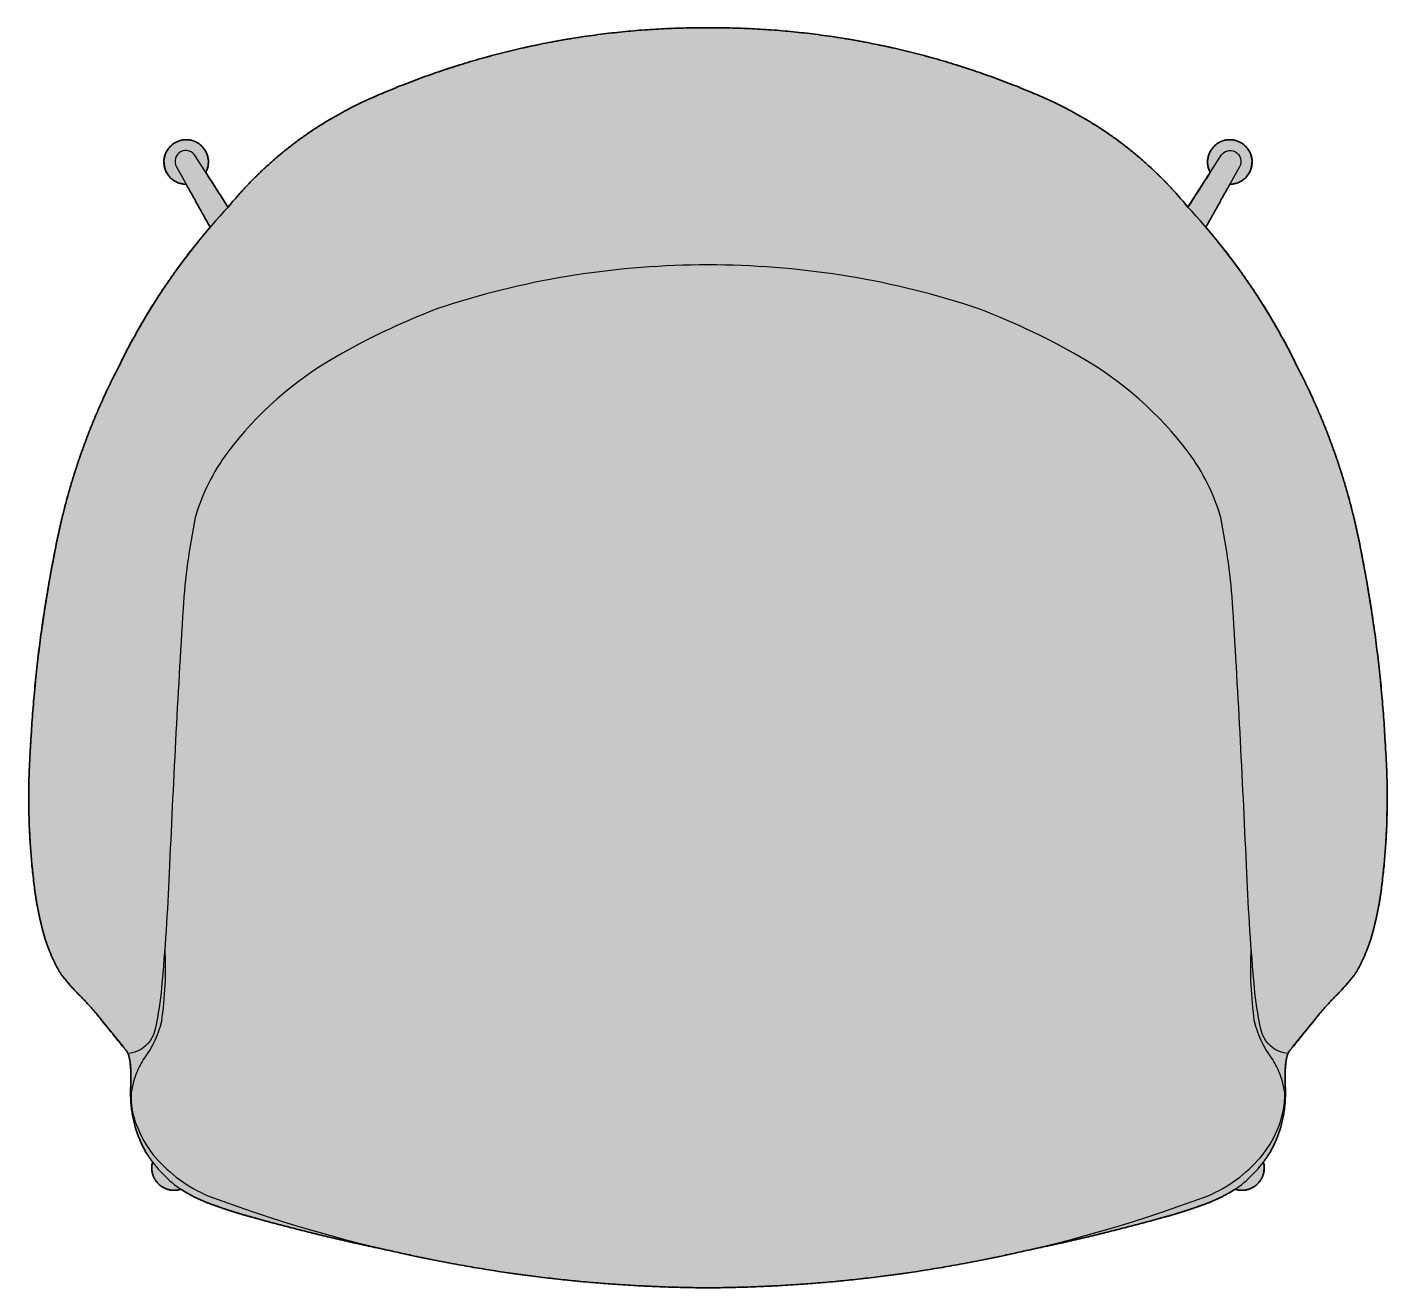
# Model space of a CAD drawing. Header units: millimetres. Extents: x 0 to 1562, y -959 to 803.
# Drawn here: x 37 to 648, y -959 to -393 of the extents above; entities that cross this region are included whole.
import ezdxf

# ---------------------------------------------------------------- set-up
doc = ezdxf.new("R2010")
doc.units = ezdxf.units.MM
doc.layers.add('Blocks', color=7, linetype='Continuous')
doc.layers.add('Blocks$Fill', color=7, linetype='Continuous', true_color=0xffffff)
doc.layers.add('Blocks$Inner', color=7, linetype='Continuous', lineweight=25, true_color=0x007f00)
doc.layers.add('Blocks$Outline', color=7, linetype='Continuous', lineweight=35, true_color=0xff3f3f)

# ---------------------------------------------------------------- blocks, each defined once
blk = doc.blocks.new('Rely HW34 Dining Chair Top')
at = {"layer": 'Blocks$Fill'}
blk.add_hatch(color=256, dxfattribs=at).paths.add_polyline_path([(76.91, -423.01), (76.83, -423.32), (76.76, -423.64), (76.7, -423.96), (76.65, -424.28), (76.61, -424.61), (76.58, -424.95), (76.56, -425.28), (76.55, -425.62), (76.56, -425.96), (76.58, -426.3), (76.6, -426.64), (76.64, -426.98), (76.69, -427.32), (76.76, -427.66), (76.83, -428), (76.92, -428.34), (77.02, -428.67), (77.13, -428.99), (77.25, -429.32), (77.38, -429.64), (77.52, -429.95), (77.67, -430.26), (77.83, -430.56), (78.01, -430.85), (78.19, -431.14), (78.37, -431.41), (78.57, -431.69), (78.77, -431.95), (78.99, -432.2), (79.2, -432.45), (79.43, -432.68), (79.66, -432.91), (79.89, -433.13), (80.14, -433.34), (80.39, -433.55), (80.66, -433.75), (80.93, -433.94), (81.21, -434.12), (81.5, -434.3), (81.79, -434.47), (82.09, -434.62), (82.4, -434.77), (82.71, -434.91), (83.03, -435.04), (83.35, -435.15), (83.68, -435.26), (84.01, -435.35), (84.35, -435.44), (84.69, -435.51), (85.03, -435.57), (85.37, -435.62), (85.71, -435.65), (86.05, -435.68), (86.4, -435.69), (86.74, -435.69), (87.08, -435.68), (87.42, -435.66), (87.75, -435.62), (88.08, -435.58), (88.41, -435.52), (88.73, -435.46), (89.05, -435.38), (89.37, -435.3), (89.68, -435.21), (90.92, -436.01), (92.19, -436.78), (93.48, -437.52), (94.78, -438.23), (96.11, -438.91), (97.44, -439.55), (98.8, -440.15), (100.16, -440.73), (105.54, -442.74), (110.98, -444.61), (116.47, -446.32), (122, -447.88), (152.63, -455.86), (183.51, -462.76), (201.16, -466.58), (218.91, -469.92), (236.74, -472.75), (254.63, -475.1), (272.56, -476.94), (290.52, -478.28), (308.47, -479.13), (326.41, -479.48), (344.34, -479.13), (362.3, -478.28), (380.25, -476.94), (398.19, -475.1), (416.08, -472.75), (433.91, -469.92), (451.66, -466.58), (469.3, -462.76), (500.19, -455.86), (530.81, -447.88), (536.34, -446.32), (541.83, -444.61), (547.27, -442.74), (552.65, -440.73), (554.02, -440.15), (555.37, -439.55), (556.71, -438.91), (558.03, -438.23), (559.34, -437.52), (560.63, -436.78), (561.89, -436.01), (563.14, -435.21), (563.45, -435.3), (563.76, -435.38), (564.08, -435.46), (564.41, -435.52), (564.73, -435.58), (565.07, -435.62), (565.4, -435.66), (565.74, -435.68), (566.08, -435.69), (566.42, -435.69), (566.76, -435.68), (567.1, -435.65), (567.45, -435.62), (567.79, -435.57), (568.13, -435.51), (568.47, -435.44), (568.8, -435.35), (569.13, -435.26), (569.46, -435.15), (569.79, -435.04), (570.1, -434.91), (570.42, -434.77), (570.73, -434.62), (571.03, -434.47), (571.32, -434.3), (571.61, -434.12), (571.89, -433.94), (572.16, -433.75), (572.42, -433.55), (572.68, -433.34), (572.92, -433.13), (573.16, -432.91), (573.39, -432.68), (573.61, -432.45), (573.83, -432.2), (574.04, -431.95), (574.25, -431.69), (574.44, -431.41), (574.63, -431.14), (574.81, -430.85), (574.98, -430.56), (575.14, -430.26), (575.3, -429.95), (575.44, -429.64), (575.57, -429.32), (575.69, -428.99), (575.8, -428.67), (575.9, -428.34), (575.98, -428), (576.06, -427.66), (576.12, -427.32), (576.17, -426.98), (576.21, -426.64), (576.24, -426.3), (576.26, -425.96), (576.26, -425.62), (576.25, -425.28), (576.24, -424.95), (576.21, -424.61), (576.17, -424.28), (576.12, -423.96), (576.06, -423.64), (575.99, -423.32), (575.91, -423.01), (576.66, -421.99), (577.39, -420.96), (578.09, -419.91), (578.77, -418.85), (579.41, -417.71), (580.02, -416.54), (580.61, -415.36), (581.16, -414.16), (581.69, -412.94), (582.18, -411.71), (582.65, -410.47), (583.08, -409.22), (583.48, -407.95), (583.85, -406.68), (584.18, -405.39), (584.48, -404.1), (584.75, -402.81), (584.99, -401.51), (585.19, -400.21), (585.36, -398.9), (585.57, -396.91), (585.64, -395.91), (585.7, -394.9), (585.76, -393.11), (585.78, -391.32), (585.75, -389.53), (585.68, -387.74), (585.62, -385.21), (585.64, -382.67), (585.74, -381.08), (585.9, -379.5), (585.94, -378.94), (586, -378.39), (586.06, -377.83), (586.15, -377.28), (586.24, -376.73), (586.35, -376.19), (586.48, -375.64), (586.61, -375.1), (586.64, -375), (586.68, -374.9), (586.71, -374.79), (586.75, -374.69), (586.78, -374.59), (586.82, -374.48), (586.87, -374.38), (586.91, -374.28), (586.95, -374.18), (587, -374.08), (587.05, -373.98), (587.1, -373.89), (587.15, -373.79), (587.2, -373.7), (587.26, -373.6), (587.32, -373.51), (589.31, -370.99), (599.47, -358.46), (601.85, -355.56), (604.32, -352.73), (606.87, -349.99), (609.51, -347.32), (611.36, -345.35), (613.17, -343.34), (614.93, -341.29), (616.64, -339.2), (617.1, -338.51), (617.54, -337.82), (617.97, -337.11), (618.39, -336.4), (618.79, -335.68), (619.17, -334.96), (619.55, -334.22), (619.91, -333.48), (621.03, -331), (622.08, -328.49), (623.06, -325.96), (623.98, -323.4), (624.82, -320.45), (625.61, -317.48), (626.33, -314.5), (626.99, -311.5), (627.59, -308.49), (628.13, -305.47), (628.6, -302.44), (629.02, -299.4), (629.9, -291.58), (630.6, -283.74), (631.1, -275.87), (631.41, -267.99), (631.53, -260.11), (631.46, -252.23), (631.19, -244.36), (630.73, -236.5), (630.07, -225.49), (629.21, -214.48), (628.15, -203.49), (626.88, -192.52), (625.42, -181.57), (623.76, -170.65), (621.9, -159.77), (619.85, -148.93), (618.79, -143.53), (617.63, -138.15), (616.37, -132.78), (615.01, -127.43), (613.55, -122.11), (612, -116.81), (610.34, -111.54), (608.59, -106.3), (606.74, -101.09), (604.79, -95.92), (602.75, -90.79), (600.61, -85.7), (598.39, -80.65), (596.07, -75.65), (593.66, -70.7), (586.95, -57.42), (582.45, -49.18), (577.68, -41.06), (572.65, -33.1), (567.37, -25.31), (561.84, -17.69), (556.07, -10.25), (550.07, -3.02), (560.85, 16.29), (561.04, 16.29), (561.23, 16.3), (561.42, 16.31), (561.61, 16.32), (561.81, 16.34), (562, 16.36), (562.2, 16.38), (562.39, 16.41), (562.59, 16.45), (562.78, 16.48), (562.98, 16.52), (563.18, 16.57), (563.37, 16.62), (563.57, 16.67), (563.76, 16.73), (563.96, 16.79), (564.15, 16.86), (564.34, 16.93), (564.54, 17.01), (564.73, 17.08), (564.92, 17.17), (565.11, 17.25), (565.29, 17.35), (565.48, 17.44), (565.66, 17.54), (565.85, 17.64), (566.03, 17.75), (566.2, 17.86), (566.38, 17.98), (566.55, 18.1), (566.72, 18.22), (566.89, 18.35), (567.06, 18.47), (567.22, 18.61), (567.38, 18.74), (567.54, 18.88), (567.69, 19.03), (567.84, 19.17), (567.99, 19.32), (568.14, 19.47), (568.28, 19.63), (568.41, 19.78), (568.55, 19.94), (568.68, 20.11), (568.8, 20.27), (568.93, 20.44), (569.05, 20.6), (569.16, 20.77), (569.27, 20.94), (569.38, 21.12), (569.48, 21.29), (569.58, 21.47), (569.68, 21.65), (569.77, 21.82), (569.85, 22), (569.94, 22.18), (570.02, 22.36), (570.09, 22.55), (570.16, 22.73), (570.23, 22.91), (570.29, 23.09), (570.35, 23.27), (570.41, 23.46), (570.46, 23.64), (570.51, 23.82), (570.55, 24.01), (570.6, 24.2), (570.64, 24.38), (570.67, 24.58), (570.7, 24.77), (570.73, 24.96), (570.75, 25.16), (570.77, 25.36), (570.79, 25.55), (570.8, 25.75), (570.81, 25.96), (570.82, 26.16), (570.82, 26.36), (570.81, 26.56), (570.81, 26.77), (570.79, 26.97), (570.78, 27.18), (570.76, 27.38), (570.73, 27.59), (570.7, 27.79), (570.67, 28), (570.63, 28.2), (570.59, 28.41), (570.54, 28.61), (570.49, 28.82), (570.44, 29.02), (570.38, 29.22), (570.32, 29.42), (570.25, 29.62), (570.17, 29.82), (570.1, 30.01), (570.02, 30.21), (569.93, 30.4), (569.85, 30.59), (569.75, 30.78), (569.66, 30.97), (569.56, 31.15), (569.45, 31.33), (569.35, 31.51), (569.23, 31.69), (569.12, 31.86), (569, 32.04), (568.88, 32.2), (568.76, 32.37), (568.63, 32.53), (568.5, 32.69), (568.37, 32.85), (568.23, 33), (568.09, 33.15), (567.95, 33.3), (567.81, 33.44), (567.66, 33.58), (567.52, 33.71), (567.37, 33.85), (567.22, 33.97), (567.06, 34.1), (566.91, 34.22), (566.75, 34.34), (566.6, 34.45), (566.44, 34.56), (566.28, 34.67), (566.12, 34.77), (565.95, 34.87), (565.79, 34.96), (565.62, 35.06), (565.45, 35.15), (565.28, 35.24), (565.11, 35.32), (564.93, 35.4), (564.75, 35.48), (564.57, 35.56), (564.38, 35.63), (564.2, 35.7), (564.01, 35.77), (563.82, 35.83), (563.62, 35.89), (563.43, 35.94), (563.23, 35.99), (563.03, 36.04), (562.83, 36.08), (562.63, 36.12), (562.43, 36.16), (562.22, 36.19), (562.02, 36.22), (561.81, 36.24), (561.6, 36.26), (561.39, 36.27), (561.18, 36.28), (560.98, 36.29), (560.77, 36.29), (560.56, 36.29), (560.35, 36.28), (560.14, 36.27), (559.93, 36.25), (559.72, 36.23), (559.51, 36.2), (559.3, 36.17), (559.09, 36.14), (558.88, 36.1), (558.68, 36.06), (558.47, 36.01), (558.27, 35.96), (558.07, 35.9), (557.87, 35.84), (557.67, 35.78), (557.47, 35.71), (557.28, 35.64), (557.09, 35.57), (556.9, 35.49), (556.71, 35.4), (556.52, 35.32), (556.34, 35.23), (556.16, 35.14), (555.98, 35.04), (555.8, 34.94), (555.63, 34.84), (555.46, 34.73), (555.29, 34.62), (555.13, 34.51), (554.97, 34.4), (554.81, 34.28), (554.65, 34.16), (554.5, 34.04), (554.35, 33.92), (554.21, 33.79), (554.07, 33.66), (553.93, 33.54), (553.79, 33.4), (553.66, 33.27), (553.52, 33.13), (553.39, 32.99), (553.26, 32.84), (553.14, 32.69), (553.01, 32.54), (552.89, 32.39), (552.77, 32.23), (552.66, 32.07), (552.54, 31.9), (552.43, 31.73), (552.32, 31.56), (552.22, 31.39), (552.11, 31.21), (552.02, 31.03), (551.92, 30.85), (551.83, 30.67), (551.74, 30.48), (551.66, 30.29), (551.57, 30.1), (551.5, 29.91), (551.42, 29.71), (551.35, 29.52), (551.29, 29.32), (551.23, 29.12), (551.17, 28.92), (551.12, 28.71), (551.07, 28.51), (551.02, 28.3), (550.98, 28.1), (550.95, 27.89), (550.92, 27.68), (550.89, 27.47), (550.87, 27.26), (550.85, 27.05), (550.83, 26.84), (550.82, 26.63), (550.82, 26.43), (550.82, 26.22), (550.82, 26.01), (550.83, 25.8), (550.84, 25.59), (550.86, 25.38), (550.88, 25.18), (550.91, 24.97), (550.93, 24.77), (550.97, 24.57), (551, 24.37), (551.05, 24.17), (551.09, 23.97), (551.14, 23.77), (551.19, 23.58), (551.25, 23.39), (551.31, 23.2), (551.37, 23.01), (551.44, 22.82), (551.51, 22.64), (551.58, 22.46), (551.66, 22.28), (551.74, 22.1), (551.82, 21.93), (551.9, 21.76), (551.99, 21.59), (542.02, 6), (542, 6.02), (538.87, 9.73), (535.63, 13.37), (532.28, 16.92), (528.83, 20.38), (525.28, 23.75), (521.62, 27.03), (517.88, 30.2), (514.04, 33.26), (510.12, 36.22), (506.12, 39.06), (502.05, 41.79), (497.9, 44.4), (493.69, 46.89), (489.42, 49.25), (485.09, 51.49), (480.72, 53.6), (471.67, 57.56), (462.5, 61.28), (453.21, 64.76), (443.81, 68), (434.31, 70.99), (424.73, 73.72), (415.07, 76.2), (405.34, 78.42), (395.56, 80.37), (385.73, 82.06), (375.87, 83.48), (365.98, 84.63), (356.08, 85.52), (346.18, 86.14), (336.28, 86.49), (326.41, 86.58), (316.53, 86.49), (306.64, 86.14), (296.74, 85.52), (286.83, 84.63), (276.95, 83.48), (267.08, 82.06), (257.25, 80.37), (247.47, 78.42), (237.74, 76.2), (228.08, 73.72), (218.5, 70.99), (209.01, 68), (199.61, 64.76), (190.32, 61.28), (181.14, 57.56), (172.09, 53.6), (167.72, 51.49), (163.4, 49.25), (159.13, 46.89), (154.92, 44.4), (150.77, 41.79), (146.69, 39.06), (142.69, 36.22), (138.77, 33.26), (134.94, 30.2), (131.19, 27.03), (127.54, 23.75), (123.99, 20.38), (120.53, 16.92), (117.19, 13.37), (113.95, 9.73), (110.82, 6.02), (110.8, 6), (100.83, 21.59), (100.91, 21.76), (101, 21.93), (101.08, 22.1), (101.16, 22.28), (101.23, 22.46), (101.31, 22.64), (101.38, 22.82), (101.44, 23.01), (101.51, 23.2), (101.57, 23.39), (101.62, 23.58), (101.68, 23.77), (101.72, 23.97), (101.77, 24.17), (101.81, 24.37), (101.85, 24.57), (101.88, 24.77), (101.91, 24.97), (101.94, 25.18), (101.96, 25.38), (101.97, 25.59), (101.99, 25.8), (101.99, 26.01), (102, 26.22), (102, 26.43), (101.99, 26.63), (101.98, 26.84), (101.97, 27.05), (101.95, 27.26), (101.93, 27.47), (101.9, 27.68), (101.87, 27.89), (101.83, 28.1), (101.79, 28.3), (101.75, 28.51), (101.7, 28.71), (101.65, 28.92), (101.59, 29.12), (101.53, 29.32), (101.46, 29.52), (101.39, 29.71), (101.32, 29.91), (101.24, 30.1), (101.16, 30.29), (101.08, 30.48), (100.99, 30.67), (100.89, 30.85), (100.8, 31.03), (100.7, 31.21), (100.6, 31.39), (100.49, 31.56), (100.39, 31.73), (100.27, 31.9), (100.16, 32.07), (100.04, 32.23), (99.92, 32.39), (99.8, 32.54), (99.68, 32.69), (99.55, 32.84), (99.42, 32.99), (99.29, 33.13), (99.16, 33.27), (99.02, 33.4), (98.89, 33.54), (98.75, 33.66), (98.61, 33.79), (98.46, 33.92), (98.31, 34.04), (98.16, 34.16), (98.01, 34.28), (97.85, 34.4), (97.69, 34.51), (97.52, 34.62), (97.36, 34.73), (97.19, 34.84), (97.01, 34.94), (96.84, 35.04), (96.66, 35.14), (96.48, 35.23), (96.29, 35.32), (96.11, 35.4), (95.92, 35.49), (95.73, 35.57), (95.54, 35.64), (95.34, 35.71), (95.14, 35.78), (94.95, 35.84), (94.75, 35.9), (94.54, 35.96), (94.34, 36.01), (94.14, 36.06), (93.93, 36.1), (93.72, 36.14), (93.52, 36.17), (93.31, 36.2), (93.1, 36.23), (92.89, 36.25), (92.68, 36.27), (92.47, 36.28), (92.26, 36.29), (92.05, 36.29), (91.84, 36.29), (91.63, 36.28), (91.42, 36.27), (91.21, 36.26), (91.01, 36.24), (90.8, 36.22), (90.59, 36.19), (90.39, 36.16), (90.19, 36.12), (89.98, 36.08), (89.78, 36.04), (89.58, 35.99), (89.39, 35.94), (89.19, 35.89), (89, 35.83), (88.81, 35.77), (88.62, 35.7), (88.43, 35.63), (88.25, 35.56), (88.06, 35.48), (87.88, 35.4), (87.71, 35.32), (87.53, 35.24), (87.36, 35.15), (87.19, 35.06), (87.03, 34.96), (86.86, 34.87), (86.7, 34.77), (86.54, 34.67), (86.38, 34.56), (86.22, 34.45), (86.06, 34.34), (85.91, 34.22), (85.75, 34.1), (85.6, 33.97), (85.45, 33.85), (85.3, 33.71), (85.15, 33.58), (85.01, 33.44), (84.86, 33.3), (84.72, 33.15), (84.58, 33), (84.45, 32.85), (84.32, 32.69), (84.19, 32.53), (84.06, 32.37), (83.93, 32.2), (83.81, 32.04), (83.7, 31.86), (83.58, 31.69), (83.47, 31.51), (83.36, 31.33), (83.26, 31.15), (83.16, 30.97), (83.06, 30.78), (82.97, 30.59), (82.88, 30.4), (82.8, 30.21), (82.72, 30.01), (82.64, 29.82), (82.57, 29.62), (82.5, 29.42), (82.44, 29.22), (82.38, 29.02), (82.32, 28.82), (82.27, 28.61), (82.22, 28.41), (82.18, 28.2), (82.14, 28), (82.11, 27.79), (82.08, 27.59), (82.06, 27.38), (82.04, 27.18), (82.02, 26.97), (82.01, 26.77), (82, 26.56), (82, 26.36), (82, 26.16), (82, 25.96), (82.01, 25.75), (82.02, 25.55), (82.04, 25.36), (82.06, 25.16), (82.09, 24.96), (82.11, 24.77), (82.15, 24.58), (82.18, 24.38), (82.22, 24.2), (82.26, 24.01), (82.31, 23.82), (82.35, 23.64), (82.41, 23.46), (82.46, 23.27), (82.52, 23.09), (82.59, 22.91), (82.65, 22.73), (82.72, 22.55), (82.8, 22.36), (82.88, 22.18), (82.96, 22), (83.05, 21.82), (83.14, 21.65), (83.24, 21.47), (83.33, 21.29), (83.44, 21.12), (83.54, 20.94), (83.66, 20.77), (83.77, 20.6), (83.89, 20.44), (84.01, 20.27), (84.14, 20.11), (84.27, 19.94), (84.4, 19.78), (84.54, 19.63), (84.68, 19.47), (84.82, 19.32), (84.97, 19.17), (85.12, 19.03), (85.28, 18.88), (85.43, 18.74), (85.59, 18.61), (85.76, 18.47), (85.92, 18.35), (86.09, 18.22), (86.26, 18.1), (86.44, 17.98), (86.61, 17.86), (86.79, 17.75), (86.97, 17.64), (87.15, 17.54), (87.34, 17.44), (87.52, 17.35), (87.71, 17.25), (87.9, 17.17), (88.09, 17.08), (88.28, 17.01), (88.47, 16.93), (88.67, 16.86), (88.86, 16.79), (89.05, 16.73), (89.25, 16.67), (89.44, 16.62), (89.64, 16.57), (89.84, 16.52), (90.03, 16.48), (90.23, 16.45), (90.42, 16.41), (90.62, 16.38), (90.81, 16.36), (91.01, 16.34), (91.2, 16.32), (91.39, 16.31), (91.59, 16.3), (91.78, 16.29), (91.97, 16.29), (102.75, -3.02), (96.75, -10.25), (90.98, -17.69), (85.45, -25.31), (80.16, -33.1), (75.13, -41.06), (70.37, -49.18), (65.87, -57.42), (59.15, -70.7), (56.74, -75.65), (54.43, -80.65), (52.2, -85.7), (50.07, -90.79), (48.03, -95.92), (46.08, -101.09), (44.23, -106.3), (42.48, -111.54), (40.82, -116.81), (39.26, -122.11), (37.8, -127.43), (36.44, -132.78), (35.18, -138.15), (34.02, -143.53), (32.96, -148.93), (30.91, -159.77), (29.05, -170.65), (27.39, -181.57), (25.93, -192.52), (24.67, -203.49), (23.61, -214.48), (22.74, -225.49), (22.08, -236.5), (21.62, -244.36), (21.36, -252.23), (21.29, -260.11), (21.41, -267.99), (21.72, -275.87), (22.22, -283.74), (22.91, -291.58), (23.8, -299.4), (24.21, -302.44), (24.69, -305.47), (25.22, -308.49), (25.82, -311.5), (26.49, -314.5), (27.21, -317.48), (27.99, -320.45), (28.84, -323.4), (29.75, -325.96), (30.74, -328.49), (31.79, -331), (32.91, -333.48), (33.27, -334.22), (33.64, -334.96), (34.03, -335.68), (34.43, -336.4), (34.85, -337.11), (35.27, -337.82), (35.72, -338.51), (36.17, -339.2), (37.89, -341.29), (39.65, -343.34), (41.46, -345.35), (43.31, -347.32), (45.94, -349.99), (48.5, -352.73), (50.97, -355.56), (53.34, -358.46), (63.51, -370.99), (65.5, -373.51), (65.56, -373.6), (65.61, -373.7), (65.66, -373.79), (65.72, -373.89), (65.77, -373.98), (65.81, -374.08), (65.86, -374.18), (65.91, -374.28), (65.95, -374.38), (65.99, -374.48), (66.03, -374.59), (66.07, -374.69), (66.1, -374.79), (66.14, -374.9), (66.17, -375), (66.2, -375.1), (66.34, -375.64), (66.46, -376.19), (66.57, -376.73), (66.67, -377.28), (66.75, -377.83), (66.82, -378.39), (66.88, -378.94), (66.92, -379.5), (67.07, -381.08), (67.18, -382.67), (67.2, -385.21), (67.14, -387.74), (67.07, -389.53), (67.04, -391.32), (67.06, -393.11), (67.12, -394.9), (67.16, -395.91), (67.23, -396.91), (67.33, -397.91), (67.46, -398.9), (67.63, -400.21), (67.83, -401.51), (68.06, -402.81), (68.33, -404.1), (68.63, -405.39), (68.97, -406.68), (69.34, -407.95), (69.73, -409.22), (70.17, -410.47), (70.63, -411.71), (71.13, -412.94), (71.65, -414.16), (72.21, -415.36), (72.79, -416.54), (73.4, -417.71), (74.05, -418.85), (74.73, -419.91), (75.43, -420.96), (76.16, -421.99)], flags=0)
at = {"layer": 'Blocks$Inner'}
for p, q in [((110.8, 6), (96.31, 28.66)), ((542.02, 6), (556.51, 28.66)), ((87.59, 24.13), (102.75, -3.02)), ((565.23, 24.13), (550.07, -3.02)), ((53.34, -358.46), (63.51, -370.99)), ((589.31, -370.99), (599.47, -358.46))]:
    blk.add_line(p, q, dxfattribs=at)
for centre, radius, start, end in [((324.74, -283.18), 369.76, 89.74199, 114.38285), ((328.07, -283.18), 369.76, 65.61715, 90.25801), ((245.63, -104.34), 174.22, 114.96508, 140.69494), ((407.19, -104.34), 174.22, 39.30506, 65.03492), ((92, 26.29), 10, 331.98086, 269.82115), ((92.11, 26.5), 5.1, 120.91384, 207.69114), ((91.76, 26.27), 5.14, 27.74736, 116.29807), ((560.82, 26.29), 10, 270.17885, 208.01914), ((324.97, -193.36), 292.59, 137.04665, 154.15339), ((327.85, -193.36), 292.59, 25.84661, 42.95335), ((325.95, -404.27), 384.3, 89.93134, 107.82755), ((326.87, -404.27), 384.3, 72.17245, 90.06866), ((315.63, -332.94), 313.46, 110.02484, 119.90928), ((337.18, -332.94), 313.46, 60.09072, 69.97516), ((326.65, -203.74), 298.75, 152.50131, 169.42798), ((240.3, -201.98), 162.39, 119.90928, 142.99942), ((412.51, -201.98), 162.39, 37.00058, 60.09072), ((326.17, -203.74), 298.75, 10.57202, 27.49869), ((181.58, -157.73), 88.86, 142.99942, 164.14437), ((471.24, -157.73), 88.86, 15.85563, 37.00058), ((379.78, -192.22), 289.7, 168.29582, 176.44743), ((273.04, -192.22), 289.7, 3.55257, 11.70418), ((629.59, -267.54), 608.3, 168.75619, 177.0756), ((23.23, -267.54), 608.3, 2.9244, 11.24381), ((6303.12, -559.96), 6224.44, 176.447432, 177.543748), ((-5650.3, -559.96), 6224.44, 2.456252, 3.552568), ((344.26, -259.17), 322.98, 175.97517, 187.15536), ((308.55, -259.17), 322.98, 352.84464, 4.02483), ((171.73, -280.88), 149.09, 187.13731, 196.57044), ((481.09, -280.88), 149.09, 343.42956, 352.86269), ((123.69, -290.96), 100.25, 198.87804, 205.09748), ((529.13, -290.96), 100.25, 334.90252, 341.12196), ((71.84, -315.06), 43.07, 205.32554, 214.09126), ((580.98, -315.06), 43.07, 325.90874, 334.67446), ((133.2, -261.15), 124.53, 218.81264, 223.78763), ((519.61, -261.15), 124.53, 316.21237, 321.18736), ((102.25, -395.73), 34.97, 146.0699, 158.385), ((550.56, -395.73), 34.97, 21.615, 33.9301), ((97.62, -394.9), 30.38, 156.62085, 178.04787), ((555.19, -394.9), 30.38, 1.95213, 23.37915), ((137.35, -391.52), 70.32, 176.92525, 182.76154), ((515.46, -391.52), 70.32, 357.23846, 3.07475), ((101.21, -394.03), 34.1, 181.464, 188.21366), ((101.13, -393.79), 33.87, 180.1359, 205.57659), ((539.91, -391.1), 45.72, 319.23138, 356.53095), ((536.55, -392.76), 49.19, 352.82247, 357.49986), ((119.16, -392.89), 52.05, 186.62904, 209.91679), ((533.65, -392.89), 52.05, 330.08321, 353.37096), ((112.9, -391.1), 45.72, 202.24344, 220.76862), ((122.19, -388.7), 56.81, 212.0595, 232.54287), ((126.9, -379.03), 64.21, 220.76862, 246.95251), ((525.91, -379.03), 64.21, 293.04749, 319.23138), ((530.62, -388.7), 56.81, 307.45713, 327.9405), ((86.59, -425.65), 10.04, 164.71799, 287.87742), ((566.22, -425.65), 10.04, 252.12258, 15.28201), ((122.31, -385.95), 59.08, 234.0791, 247.98974), ((530.51, -385.95), 59.08, 292.01026, 305.9209), ((330.09, 171.22), 650.71, 249.45827, 269.67554), ((322.72, 171.22), 650.71, 270.32446, 290.54173), ((175.19, -248.72), 206.15, 248.65807, 255.04916), ((477.63, -248.72), 206.15, 284.95084, 291.34193), ((367.14, 431.08), 912.51, 254.41624, 258.39075), ((285.67, 431.08), 912.51, 281.60925, 285.58376)]:
    blk.add_arc(centre, radius, start, end, dxfattribs=at)
at = {"layer": 'Blocks$Inner', "extrusion": (0, 0, -1)}
for centre, radius, start, end in [((-561.05, 26.27), 5.14, 27.74736, 116.29807), ((-560.71, 26.5), 5.1, 120.91384, 207.69114), ((1079.5, -241.12), 1165.06, 182.56252, 185.09794), ((-1732.32, -241.12), 1165.06, 354.90206, 357.43748), ((89.08, -335.45), 171.68, 177.16889, 188.16443), ((-741.89, -335.45), 171.68, 351.83557, 2.83111), ((40.23, -432.65), 119.41, 134.3902, 141.592), ((61.19, -331.96), 142.7, 185.09794, 192.45564), ((-714, -331.96), 142.7, 347.54436, 354.90206), ((-693.05, -432.65), 119.41, 38.408, 45.6098), ((-37.37, -349.55), 44.69, 193.29206, 216.62111), ((-615.45, -349.55), 44.69, 323.37889, 346.70794), ((-64.35, -360.43), 14, 189.49482, 240.93364), ((-588.46, -360.43), 14, 299.06636, 350.50518), ((31.56, -448.33), 122.55, 140.87098, 142.36996), ((-64.77, -361.19), 13.13, 240.93364, 262.51454), ((-588.04, -361.19), 13.13, 277.48546, 299.06636), ((-684.38, -448.33), 122.55, 37.63004, 39.12902), ((-60.24, -376.77), 6.19, 148.13869, 164.34598), ((-44.13, -380.96), 22.84, 165.13219, 176.31633), ((-608.69, -380.96), 22.84, 3.68367, 14.86781), ((-592.57, -376.77), 6.19, 15.65402, 31.86131), ((-12.69, -385.54), 54.57, 173.64347, 176.99011), ((13.3, -384.57), 80.5, 178.64774, 182.25731), ((-666.12, -384.57), 80.5, 357.74269, 1.35226), ((-640.13, -385.54), 54.57, 3.00989, 6.35653)]:
    blk.add_arc(centre, radius, start, end, dxfattribs=at)
at = {"layer": 'Blocks$Outline'}
for points, weights, knots in [([(542.02, 6), (542.01, 6.01), (542, 6.02), (516.79, 36.81), (480.72, 53.6), (407.17, 86.94), (326.41, 86.58), (245.65, 86.94), (172.09, 53.6), (136.02, 36.81), (110.82, 6.02), (110.81, 6.01), (110.8, 6)], [0.999992318345, 0.999996157845, 1, 0.974897666677, 1, 0.97696955774, 1, 0.97696955774, 1, 0.974897666677, 1, 0.999996157845, 0.999992318345], [581.867717, 581.867717, 581.867717, 581.897895, 581.897895, 660.134418, 660.134418, 819.155153, 819.155153, 978.175888, 978.175888, 1056.412411, 1056.412411, 1056.44259, 1056.44259, 1056.44259]), ([(100.83, 21.59), (104.39, 28.3), (98.89, 33.54), (93.38, 38.77), (86.86, 34.87), (80.34, 30.97), (82.35, 23.64), (84.37, 16.31), (91.97, 16.29)], [1, 0.796212864998, 1, 0.796212864998, 1, 0.796212864998, 1, 0.796212864998, 1], [0, 0, 0, 12.995734, 12.995734, 25.991468, 25.991468, 38.987202, 38.987202, 51.982936, 51.982936, 51.982936]), ([(560.85, 16.29), (568.45, 16.31), (570.46, 23.64), (572.47, 30.97), (565.95, 34.87), (559.43, 38.77), (553.93, 33.54), (548.42, 28.3), (551.99, 21.59)], [1, 0.796212864998, 1, 0.796212864998, 1, 0.796212864998, 1, 0.796212864998, 1], [0, 0, 0, 12.995734, 12.995734, 25.991468, 25.991468, 38.987202, 38.987202, 51.982936, 51.982936, 51.982936]), ([(102.75, -3.02), (78.14, -31.75), (61.65, -65.8), (41.12, -105.23), (32.96, -148.93), (24.34, -192.32), (22.08, -236.5), (19.86, -268.03), (23.8, -299.4), (25.33, -311.61), (28.84, -323.4), (30.6, -328.55), (32.91, -333.48), (34.32, -336.46), (36.17, -339.2), (39.56, -343.41), (43.31, -347.32), (48.68, -352.58), (53.34, -358.46), (58.43, -364.73), (63.51, -370.99), (64.52, -372.24), (65.5, -373.51), (65.96, -374.26), (66.2, -375.1), (66.78, -377.27), (66.92, -379.5), (67.1, -381.08), (67.18, -382.67), (67.24, -385.21), (67.14, -387.74), (66.95, -391.32), (67.12, -394.9), (67.17, -396.91), (67.46, -398.9), (68.7, -409.56), (74.05, -418.85), (75.39, -420.99), (76.91, -423.01)], [0.997337685417, 0.990423836696, 1, 0.989110258835, 1, 0.997365739935, 1, 0.995244251722, 1, 0.996613650972, 1, 0.998527484423, 1, 0.997075655351, 1, 0.999057714953, 1, 0.998025736912, 1, 1, 1, 0.999914443054, 1, 0.990014699835, 1, 0.99524089546, 1, 0.999573564139, 1, 0.999503934211, 1, 0.998703285209, 1, 0.998265786591, 1, 0.979420993039, 1, 0.99603526554, 0.994043622453], [1068.556, 1068.556, 1068.556, 1143.771723, 1143.771723, 1232.031435, 1232.031435, 1320.357032, 1320.357032, 1383.380541, 1383.380541, 1407.925906, 1407.925906, 1418.807518, 1418.807518, 1425.396875, 1425.396875, 1436.209783, 1436.209783, 1451.219662, 1451.219662, 1467.353795, 1467.353795, 1470.560067, 1470.560067, 1472.3104, 1472.3104, 1476.768452, 1476.768452, 1479.955639, 1479.955639, 1485.027282, 1485.027282, 1492.18975, 1492.18975, 1496.206572, 1496.206572, 1517.362469, 1517.362469, 1522.416365, 1522.416365, 1522.416365]), ([(575.91, -423.01), (577.43, -420.99), (578.77, -418.85), (584.12, -409.56), (585.36, -398.9), (585.61, -396.91), (585.7, -394.9), (585.87, -391.32), (585.68, -387.74), (585.58, -385.21), (585.64, -382.67), (585.72, -381.08), (585.9, -379.5), (586.04, -377.27), (586.61, -375.1), (586.85, -374.26), (587.32, -373.51), (588.3, -372.24), (589.31, -370.99), (594.39, -364.73), (599.47, -358.46), (604.14, -352.58), (609.51, -347.32), (613.25, -343.41), (616.64, -339.2), (618.5, -336.46), (619.91, -333.48), (622.22, -328.55), (623.98, -323.4), (627.49, -311.61), (629.02, -299.4), (632.95, -268.03), (630.73, -236.5), (628.48, -192.32), (619.85, -148.93), (611.7, -105.23), (591.17, -65.8), (574.68, -31.75), (550.07, -3.02)], [0.994043622453, 0.99603526554, 1, 0.979420993039, 1, 0.999167063938, 1, 0.998703285209, 1, 0.999503934211, 1, 0.999573564139, 1, 0.99524089546, 1, 0.990014699835, 1, 0.999914443054, 1, 1, 1, 0.998025736912, 1, 0.999057714953, 1, 0.997075655351, 1, 0.998527484423, 1, 0.996613650972, 1, 0.995244251722, 1, 0.997365739935, 1, 0.989110258835, 1, 0.990423836696, 0.997337685417], [115.895148, 115.895148, 115.895148, 120.949045, 120.949045, 142.104942, 142.104942, 146.120556, 146.120556, 153.283024, 153.283024, 158.354667, 158.354667, 161.541854, 161.541854, 165.999907, 165.999907, 167.750239, 167.750239, 170.956512, 170.956512, 187.090645, 187.090645, 202.100524, 202.100524, 212.913432, 212.913432, 219.502789, 219.502789, 230.384401, 230.384401, 254.929766, 254.929766, 317.953275, 317.953275, 406.278872, 406.278872, 494.538584, 494.538584, 569.754307, 569.754307, 569.754307]), ([(76.91, -423.01), (75.33, -428.78), (79.66, -432.91), (83.98, -437.04), (89.68, -435.21)], [1, 0.859050529281, 1, 0.859050529281, 1], [0, 0, 0, 10.789897, 10.789897, 21.579794, 21.579794, 21.579794]), ([(563.14, -435.21), (568.83, -437.04), (573.16, -432.91), (577.48, -428.78), (575.91, -423.01)], [1, 0.859050529281, 1, 0.859050529281, 1], [0, 0, 0, 10.789897, 10.789897, 21.579794, 21.579794, 21.579794]), ([(89.68, -435.21), (94.64, -438.49), (100.16, -440.73), (110.88, -444.92), (122, -447.88), (152.5, -456.39), (183.51, -462.76)], [0.997897802125, 0.993911305796, 1, 0.998445101249, 1, 0.999398566525, 1], [1540.149452, 1540.149452, 1540.149452, 1552.017894, 1552.017894, 1575.012588, 1575.012588, 1638.311514, 1638.311514, 1638.311514]), ([(469.3, -462.76), (500.32, -456.39), (530.81, -447.88), (541.93, -444.92), (552.65, -440.73), (558.17, -438.49), (563.14, -435.21)], [1, 0.999398566525, 1, 0.998445101249, 1, 0.993911305796, 0.997897802125], [0, 0, 0, 63.298926, 63.298926, 86.29362, 86.29362, 98.162061, 98.162061, 98.162061]), ([(183.51, -462.76), (254.03, -479.07), (326.41, -479.48), (398.78, -479.07), (469.3, -462.76)], [0.992743469524, 0.990258361961, 1, 0.990258361961, 0.992743469524], [214.701461, 214.701461, 214.701461, 358.791913, 358.791913, 502.882365, 502.882365, 502.882365])]:
    blk.add_rational_spline(points, weights, degree=2, knots=knots, dxfattribs=at)
for points in [[(110.8, 6), (105.81, 13.79), (100.83, 21.59)], [(551.99, 21.59), (547, 13.79), (542.02, 6)], [(91.97, 16.29), (97.36, 6.64), (102.75, -3.02)], [(550.07, -3.02), (555.46, 6.64), (560.85, 16.29)]]:
    blk.add_open_spline(points, degree=2, dxfattribs=at)

msp = doc.modelspace()

# ---------------------------------------------------------------- block references
at = {"layer": 'Blocks'}
msp.add_blockref('Rely HW34 Dining Chair Top', (16.03, -479.6), dxfattribs=at)

doc.saveas('drawing.dxf')
